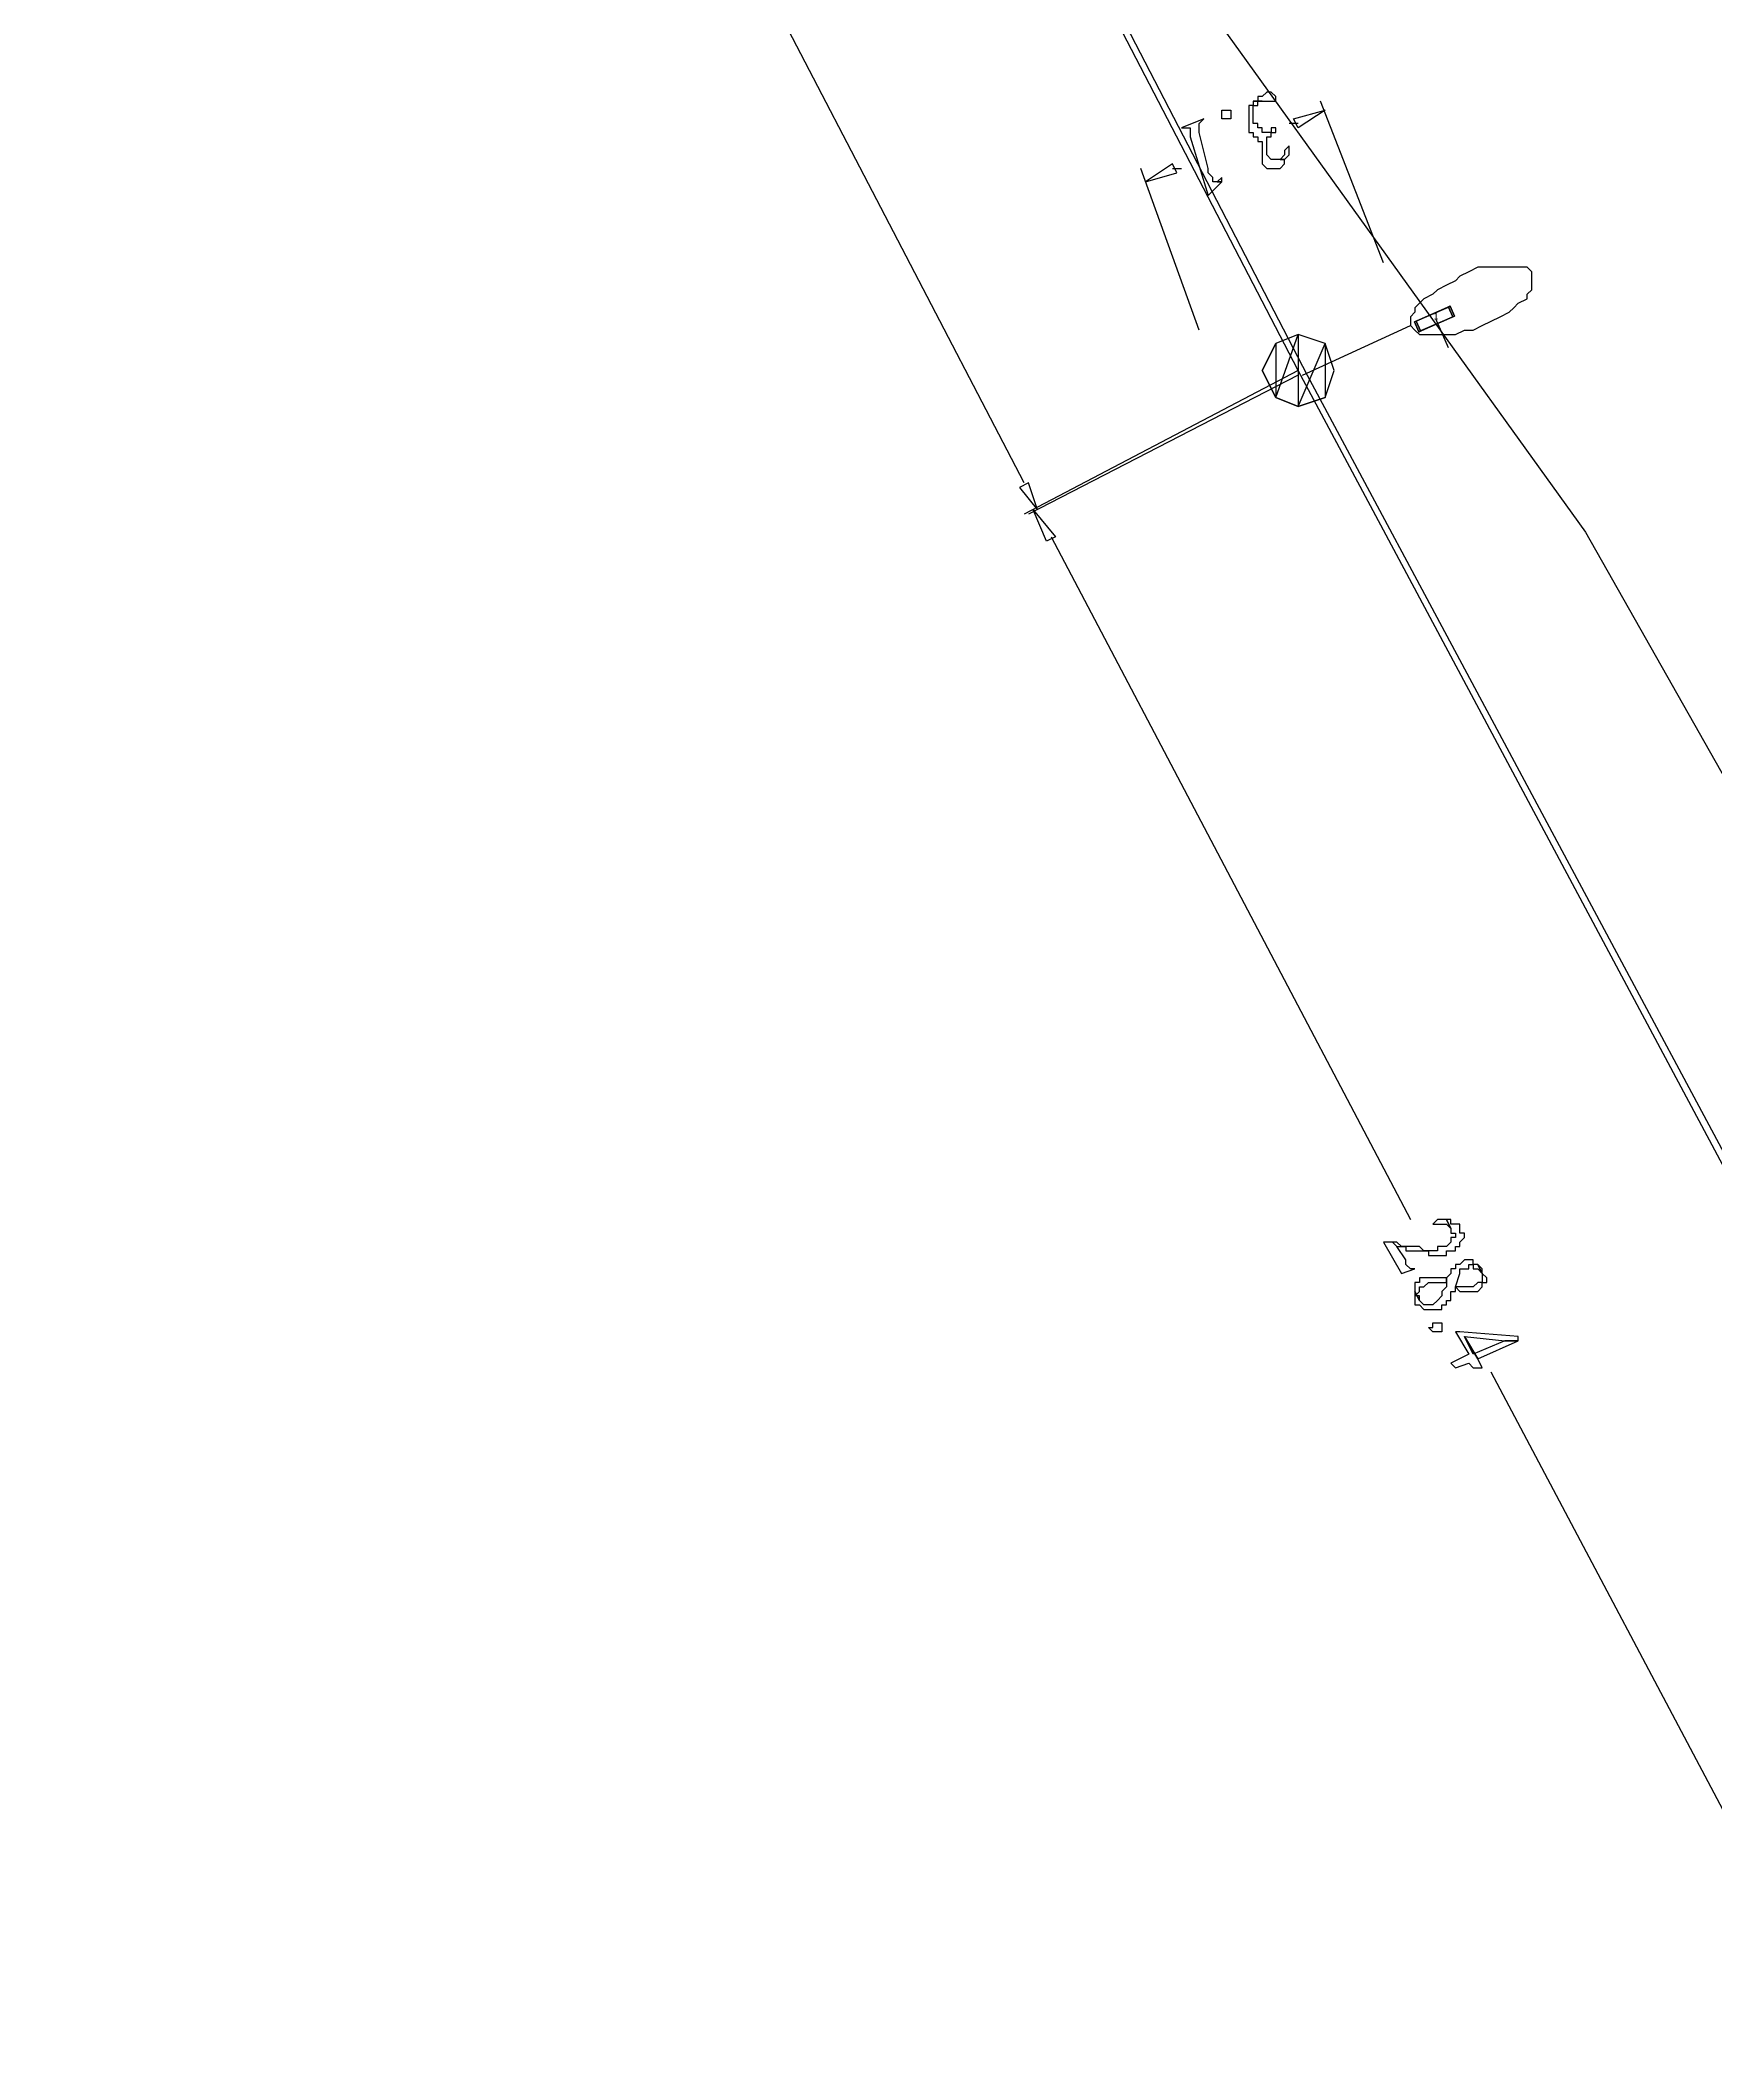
# Model space of a CAD drawing. Extents: x 212106 to 638151, y -1311344 to 1260505.
# Drawn here: x 367388 to 394026, y -1222913 to -1190807 of the extents above; entities that cross this region are included whole.
import ezdxf

# ---------------------------------------------------------------- set-up
doc = ezdxf.new("R2010")
doc.units = 0
doc.header["$MEASUREMENT"] = 0
for name, color, linetype in [('at_Entity', 7, 'Continuous'), ('DLXLUM01', 3, 'Continuous'), ('DLXLUMEX', 2, 'Continuous'), ('DLXSCENE', 7, 'Continuous')]:
    doc.layers.add(name, color=color, linetype=linetype)

# ---------------------------------------------------------------- blocks, each defined once
blk = doc.blocks.new('*U20')
for p, q in [((236, 196), (-304, -41)), ((-304, -41), (236, 196)), ((263, 208), (-277, -29)), ((-277, -29), (263, 208)), ((-236, -196), (304, 41)), ((304, 41), (-236, -196)), ((-208, -184), (331, 53)), ((331, 53), (-208, -184)), ((236, 196), (263, 208)), ((263, 208), (236, 196)), ((304, 41), (236, 196)), ((236, 196), (304, 41)), ((331, 53), (263, 208)), ((263, 208), (331, 53)), ((304, 41), (331, 53)), ((331, 53), (304, 41)), ((-277, -29), (-304, -41)), ((-304, -41), (-277, -29)), ((-304, -41), (-236, -196)), ((-236, -196), (-304, -41)), ((-277, -29), (-208, -184)), ((-208, -184), (-277, -29)), ((-236, -196), (-208, -184)), ((-208, -184), (-236, -196))]:
    blk.add_line(p, q)
at = {"color": 1}
blk.add_line((27, 12), (228, -446), dxfattribs=at)
at = {"layer": 'DLXLUMEX', "color": 7}
blk.add_text('1', height=100, dxfattribs=at).set_placement((0, 0))
blk = doc.blocks.new('*U97')
for p, q in [((9601, -1186082), (29601, -1224724)), ((29601, -1224724), (42957, -1249651))]:
    blk.add_line(p, q)

msp = doc.modelspace()

# ---------------------------------------------------------------- linework, layer by layer
at = {"layer": 'at_Entity', "color": 1}
for p, q in [((387387, -1196057), (367388, -1157487)), ((400744, -1221056), (387387, -1196057))]:
    msp.add_line(p, q, dxfattribs=at)
at = {"layer": 'at_Entity', "color": 0}
for p, q in [((383030, -1197843), (373816, -1180129)), ((383530, -1186914), (391958, -1198628)), ((386744, -1191771), (386673, -1191771)), ((386673, -1191771), (386673, -1191771)), ((386673, -1191771), (386673, -1191771)), ((386673, -1191771), (386816, -1191771)), ((386816, -1191771), (386673, -1191771)), ((386673, -1191771), (386673, -1191843)), ((386816, -1191700), (386744, -1191700)), ((386744, -1191700), (386744, -1191700)), ((386744, -1191700), (386744, -1191771)), ((386744, -1191843), (386744, -1191771)), ((386744, -1191771), (386744, -1191771)), ((386744, -1191771), (386816, -1191771)), ((386887, -1191628), (386816, -1191700)), ((386816, -1191700), (386816, -1191700)), ((386816, -1191700), (386816, -1191700)), ((386816, -1191771), (386816, -1191771)), ((386816, -1191771), (386816, -1191771)), ((386816, -1191771), (386816, -1191771)), ((386816, -1191771), (386887, -1191771)), ((386958, -1191628), (386887, -1191628)), ((386887, -1191628), (386887, -1191628)), ((386887, -1191771), (386887, -1191771)), ((386887, -1191771), (386887, -1191771)), ((386887, -1191771), (386958, -1191771)), ((387030, -1191700), (386958, -1191628)), ((386958, -1191628), (386958, -1191628)), ((386958, -1191628), (386958, -1191628)), ((386958, -1191771), (387030, -1191771)), ((386958, -1191771), (386958, -1191771)), ((386958, -1191771), (386958, -1191771)), ((386958, -1191771), (386958, -1191771)), ((387030, -1191771), (387030, -1191700)), ((387030, -1191771), (387030, -1191771)), ((388744, -1194343), (387744, -1191771)), ((385887, -1192057), (385530, -1192200)), ((385816, -1192128), (385887, -1192057)), ((385887, -1192057), (385887, -1192057)), ((386173, -1191986), (386173, -1191914)), ((386173, -1191914), (386173, -1191914)), ((386173, -1191914), (386244, -1191914)), ((386173, -1192057), (386173, -1191986)), ((386173, -1191986), (386173, -1191986)), ((386173, -1191986), (386173, -1191986)), ((386244, -1192057), (386173, -1192057)), ((386173, -1192057), (386173, -1192057)), ((386173, -1192057), (386173, -1192057)), ((386244, -1191914), (386244, -1191914)), ((386244, -1191914), (386244, -1191914)), ((386244, -1191914), (386244, -1191914)), ((386244, -1191914), (386244, -1191914)), ((386244, -1191914), (386316, -1191914)), ((386244, -1192057), (386244, -1192057)), ((386316, -1192057), (386244, -1192057)), ((386244, -1192057), (386244, -1192057)), ((386244, -1192057), (386244, -1192057)), ((386244, -1192057), (386244, -1192057)), ((386316, -1191914), (386316, -1191986)), ((386316, -1191986), (386316, -1191986)), ((386316, -1191986), (386316, -1191986)), ((386316, -1191986), (386316, -1192057)), ((386316, -1192057), (386316, -1192057)), ((386316, -1192057), (386316, -1192057)), ((386673, -1191843), (386601, -1191843)), ((386601, -1191843), (386601, -1191914)), ((386601, -1191914), (386601, -1191914)), ((386601, -1191914), (386601, -1191914)), ((386601, -1191914), (386601, -1191914)), ((386601, -1191914), (386601, -1191986)), ((386601, -1191986), (386601, -1191986)), ((386601, -1191986), (386601, -1192057)), ((386601, -1192057), (386601, -1192057)), ((386601, -1192057), (386601, -1192128)), ((386673, -1191914), (386673, -1191843)), ((386673, -1191843), (386744, -1191843)), ((386673, -1191986), (386673, -1191914)), ((386673, -1191914), (386673, -1191914)), ((386673, -1191914), (386673, -1191914)), ((386673, -1191914), (386673, -1191914)), ((386673, -1192057), (386673, -1191986)), ((386673, -1191986), (386673, -1191986)), ((386673, -1192128), (386673, -1192057)), ((386673, -1192057), (386673, -1192057)), ((386673, -1192057), (386673, -1192057)), ((387316, -1192057), (387816, -1191914)), ((387387, -1192200), (387316, -1192057)), ((387816, -1191914), (387387, -1192200)), ((385530, -1192200), (385530, -1192200)), ((385530, -1192200), (385530, -1192200)), ((385530, -1192200), (385601, -1192200)), ((385601, -1192200), (385601, -1192200)), ((385601, -1192200), (385601, -1192200)), ((385601, -1192200), (385673, -1192200)), ((385673, -1192200), (385673, -1192200)), ((385673, -1192200), (385673, -1192200)), ((385673, -1192200), (385673, -1192271)), ((385673, -1192271), (385673, -1192271)), ((385673, -1192271), (385673, -1192343)), ((385673, -1192343), (385958, -1193271)), ((385816, -1192200), (385816, -1192128)), ((385816, -1192128), (385816, -1192128)), ((385816, -1192128), (385816, -1192128)), ((385816, -1192128), (385816, -1192128)), ((385816, -1192128), (385816, -1192128)), ((385816, -1192271), (385816, -1192200)), ((385816, -1192200), (385816, -1192200)), ((385816, -1192200), (385816, -1192200)), ((385958, -1192843), (385816, -1192271)), ((385816, -1192271), (385816, -1192271)), ((386601, -1192128), (386601, -1192128)), ((386601, -1192128), (386601, -1192200)), ((386601, -1192200), (386601, -1192200)), ((386601, -1192200), (386601, -1192200)), ((386601, -1192200), (386601, -1192271)), ((386601, -1192271), (386673, -1192271)), ((386744, -1192128), (386673, -1192128)), ((386673, -1192271), (386673, -1192343)), ((386673, -1192343), (386673, -1192343)), ((386673, -1192343), (386744, -1192343)), ((386744, -1192200), (386744, -1192128)), ((386744, -1192128), (386744, -1192128)), ((386816, -1192200), (386744, -1192200)), ((386744, -1192200), (386744, -1192200)), ((386744, -1192343), (386744, -1192343)), ((386744, -1192343), (386744, -1192414)), ((386744, -1192414), (386816, -1192414)), ((386816, -1192271), (386816, -1192200)), ((386816, -1192200), (386816, -1192200)), ((386887, -1192271), (386816, -1192271)), ((386816, -1192414), (386816, -1192414)), ((386816, -1192414), (386816, -1192414)), ((386816, -1192414), (386816, -1192414)), ((386816, -1192414), (386816, -1192414)), ((386816, -1192414), (386816, -1192486)), ((386958, -1192271), (386887, -1192271)), ((386887, -1192271), (386887, -1192271)), ((386887, -1192271), (386887, -1192271)), ((386887, -1192414), (386887, -1192343)), ((386887, -1192343), (386958, -1192343)), ((386887, -1192486), (386887, -1192414)), ((386887, -1192414), (386887, -1192414)), ((387030, -1192200), (386958, -1192200)), ((386958, -1192200), (386958, -1192271)), ((386958, -1192343), (386958, -1192271)), ((386958, -1192271), (386958, -1192271)), ((386958, -1192271), (386958, -1192271)), ((386958, -1192271), (387030, -1192271)), ((386958, -1192271), (386958, -1192271)), ((386958, -1192343), (386958, -1192343)), ((387030, -1192271), (387030, -1192200)), ((387387, -1192128), (387244, -1192128)), ((386816, -1192486), (386816, -1192486)), ((386816, -1192486), (386816, -1192557)), ((386816, -1192557), (386816, -1192557)), ((386816, -1192557), (386816, -1192628)), ((386816, -1192628), (386816, -1192628)), ((386816, -1192628), (386816, -1192700)), ((386816, -1192700), (386816, -1192700)), ((386816, -1192700), (386816, -1192700)), ((386816, -1192700), (386816, -1192771)), ((386887, -1192557), (386887, -1192486)), ((386887, -1192486), (386887, -1192486)), ((386887, -1192486), (386887, -1192486)), ((386887, -1192486), (386887, -1192486)), ((386887, -1192628), (386887, -1192557)), ((386887, -1192557), (386887, -1192557)), ((386958, -1192700), (386887, -1192628)), ((386887, -1192628), (386887, -1192628)), ((387030, -1192700), (386958, -1192700)), ((386958, -1192700), (386958, -1192700)), ((386958, -1192700), (386958, -1192700)), ((386958, -1192700), (386958, -1192700)), ((387101, -1192700), (387030, -1192700)), ((387030, -1192700), (387030, -1192700)), ((387173, -1192628), (387101, -1192700)), ((387101, -1192700), (387101, -1192700)), ((387101, -1192700), (387101, -1192700)), ((387101, -1192700), (387173, -1192700)), ((387173, -1192700), (387101, -1192700)), ((387101, -1192700), (387101, -1192700)), ((387244, -1192486), (387173, -1192557)), ((387173, -1192557), (387173, -1192557)), ((387173, -1192557), (387173, -1192628)), ((387173, -1192700), (387244, -1192628)), ((387173, -1192628), (387173, -1192628)), ((387173, -1192628), (387173, -1192628)), ((387173, -1192771), (387173, -1192700)), ((387173, -1192700), (387173, -1192700)), ((387173, -1192700), (387173, -1192700)), ((387244, -1192628), (387244, -1192486)), ((387244, -1192628), (387244, -1192628)), ((385816, -1195414), (384887, -1192843)), ((385387, -1192771), (384958, -1193057)), ((384958, -1193057), (385458, -1192914)), ((385458, -1192914), (385387, -1192771)), ((385387, -1192843), (385530, -1192843)), ((385958, -1192914), (385958, -1192843)), ((386030, -1192986), (385958, -1192914)), ((385958, -1193271), (386173, -1193057)), ((386030, -1193057), (386030, -1192986)), ((386030, -1192986), (386030, -1192986)), ((386030, -1192986), (386030, -1192986)), ((386101, -1193057), (386030, -1193057)), ((386030, -1193057), (386030, -1193057)), ((386030, -1193057), (386030, -1193057)), ((386173, -1192986), (386101, -1193057)), ((386101, -1193057), (386101, -1193057)), ((386101, -1193057), (386101, -1193057)), ((386101, -1193057), (386173, -1193057)), ((386173, -1193057), (386101, -1193057)), ((386101, -1193057), (386101, -1193057)), ((386173, -1193057), (386173, -1192986)), ((386816, -1192771), (386816, -1192771)), ((386816, -1192771), (386816, -1192771)), ((386816, -1192771), (386887, -1192843)), ((386887, -1192843), (386887, -1192843)), ((386887, -1192843), (386887, -1192843)), ((386887, -1192843), (386958, -1192843)), ((386958, -1192843), (386958, -1192843)), ((386958, -1192843), (386958, -1192843)), ((386958, -1192843), (387030, -1192843)), ((387030, -1192843), (387101, -1192843)), ((387030, -1192843), (387030, -1192843)), ((387030, -1192843), (387030, -1192843)), ((387101, -1192843), (387173, -1192771)), ((387101, -1192843), (387101, -1192843)), ((387173, -1192771), (387173, -1192771)), ((387173, -1192771), (387173, -1192771)), ((389887, -1194628), (389744, -1194700)), ((389958, -1194557), (389887, -1194628)), ((390101, -1194485), (389958, -1194557)), ((390244, -1194414), (390101, -1194485)), ((391030, -1194414), (390244, -1194414)), ((391101, -1194485), (391030, -1194414)), ((391101, -1194557), (391101, -1194485)), ((391101, -1194628), (391101, -1194557)), ((391101, -1194557), (391101, -1194557)), ((391101, -1194700), (391101, -1194628)), ((389315, -1194985), (389244, -1195057)), ((389387, -1194914), (389315, -1194985)), ((389530, -1194843), (389387, -1194914)), ((389601, -1194771), (389530, -1194843)), ((389744, -1194700), (389601, -1194771)), ((390815, -1195057), (390887, -1194985)), ((390887, -1194985), (391030, -1194914)), ((391030, -1194843), (391101, -1194771)), ((391030, -1194914), (391030, -1194843)), ((391101, -1194771), (391101, -1194700)), ((389244, -1195128), (389173, -1195200)), ((389173, -1195200), (389173, -1195271)), ((389173, -1195271), (389173, -1195343)), ((389244, -1195057), (389244, -1195128)), ((390315, -1195343), (390458, -1195271)), ((390458, -1195271), (390601, -1195200)), ((390601, -1195200), (390744, -1195128)), ((390744, -1195128), (390815, -1195057)), ((387030, -1195628), (386816, -1196057)), ((386816, -1196057), (387030, -1195628)), ((387030, -1195628), (386816, -1196057)), ((387030, -1195628), (386816, -1196057)), ((386816, -1196057), (387030, -1195628)), ((387030, -1195628), (386816, -1196057)), ((387387, -1195485), (387030, -1195628)), ((387387, -1195485), (387030, -1195628)), ((387030, -1196485), (387387, -1195485)), ((387030, -1196485), (387387, -1195485)), ((387387, -1195485), (387030, -1195628)), ((387387, -1195485), (387030, -1195628)), ((387387, -1195485), (387030, -1195628)), ((387030, -1196485), (387387, -1195485)), ((387030, -1196485), (387387, -1195485)), ((387387, -1195485), (387030, -1195628)), ((387030, -1195628), (387030, -1196485)), ((387030, -1195628), (387030, -1196485)), ((387030, -1195628), (387030, -1196485)), ((387030, -1195628), (387030, -1196485)), ((387816, -1195628), (387387, -1195485)), ((387816, -1195628), (387387, -1195485)), ((387387, -1195485), (387387, -1196628)), ((387387, -1195485), (387387, -1196628)), ((387816, -1195628), (387387, -1195485)), ((387816, -1195628), (387387, -1195485)), ((387816, -1195628), (387387, -1195485)), ((387387, -1195485), (387387, -1196628)), ((387387, -1195485), (387387, -1196628)), ((387816, -1195628), (387387, -1195485)), ((387387, -1196628), (387816, -1195628)), ((387387, -1196628), (387816, -1195628)), ((387387, -1196628), (387816, -1195628)), ((387387, -1196628), (387816, -1195628)), ((387458, -1196128), (389173, -1195343)), ((387958, -1196057), (387816, -1195628)), ((387958, -1196057), (387816, -1195628)), ((387816, -1195628), (387816, -1196485)), ((387816, -1195628), (387816, -1196485)), ((387958, -1196057), (387816, -1195628)), ((387958, -1196057), (387816, -1195628)), ((387958, -1196057), (387816, -1195628)), ((387816, -1195628), (387816, -1196485)), ((387816, -1195628), (387816, -1196485)), ((387958, -1196057), (387816, -1195628)), ((389173, -1195343), (389244, -1195414)), ((389244, -1195414), (389315, -1195485)), ((389315, -1195485), (389387, -1195485)), ((389387, -1195485), (389458, -1195485)), ((389458, -1195485), (389530, -1195485)), ((389530, -1195485), (389673, -1195485)), ((389673, -1195485), (389815, -1195485)), ((389815, -1195485), (389887, -1195485)), ((389887, -1195485), (390030, -1195414)), ((390030, -1195414), (390173, -1195414)), ((390173, -1195414), (390315, -1195343)), ((387387, -1196057), (383030, -1198342)), ((387387, -1196128), (383101, -1198342)), ((386816, -1196057), (387030, -1196485)), ((387030, -1196485), (386816, -1196057)), ((386816, -1196057), (387030, -1196485)), ((386816, -1196057), (387030, -1196485)), ((387030, -1196485), (386816, -1196057)), ((386816, -1196057), (387030, -1196485)), ((387816, -1196485), (387958, -1196057)), ((387816, -1196485), (387958, -1196057)), ((387816, -1196485), (387958, -1196057)), ((387816, -1196485), (387958, -1196057)), ((387816, -1196485), (387958, -1196057)), ((387816, -1196485), (387958, -1196057)), ((387030, -1196485), (387387, -1196628)), ((387387, -1196628), (387030, -1196485)), ((387030, -1196485), (387387, -1196628)), ((387030, -1196485), (387387, -1196628)), ((387387, -1196628), (387030, -1196485)), ((387030, -1196485), (387387, -1196628)), ((387387, -1196628), (387816, -1196485)), ((387816, -1196485), (387387, -1196628)), ((387387, -1196628), (387816, -1196485)), ((387387, -1196628), (387816, -1196485)), ((387816, -1196485), (387387, -1196628)), ((387387, -1196628), (387816, -1196485)), ((387387, -1196628), (387387, -1196628)), ((387387, -1196628), (387387, -1196628)), ((387387, -1196628), (387387, -1196628)), ((383101, -1197843), (382959, -1197914)), ((383244, -1198271), (383101, -1197843)), ((382959, -1197914), (383244, -1198271)), ((383387, -1198771), (383173, -1198271)), ((383173, -1198271), (383530, -1198700)), ((383530, -1198700), (383387, -1198771)), ((383459, -1198700), (389173, -1209556)), ((391958, -1198628), (399958, -1212771)), ((389601, -1209556), (389530, -1209628)), ((389530, -1209628), (389530, -1209628)), ((389530, -1209628), (389601, -1209628)), ((389673, -1209556), (389601, -1209556)), ((389601, -1209556), (389601, -1209556)), ((389601, -1209628), (389601, -1209628)), ((389601, -1209628), (389673, -1209628)), ((389744, -1209556), (389673, -1209556)), ((389673, -1209556), (389673, -1209556)), ((389673, -1209628), (389673, -1209628)), ((389673, -1209628), (389673, -1209628)), ((389673, -1209628), (389744, -1209628)), ((389815, -1209699), (389744, -1209556)), ((389815, -1209556), (389744, -1209556)), ((389744, -1209556), (389815, -1209699)), ((389744, -1209628), (389744, -1209628)), ((389744, -1209628), (389815, -1209699)), ((389815, -1209628), (389815, -1209556)), ((389815, -1209556), (389815, -1209556)), ((389887, -1209628), (389815, -1209628)), ((389815, -1209699), (389815, -1209699)), ((389815, -1209699), (389815, -1209699)), ((389815, -1209699), (389815, -1209699)), ((389815, -1209699), (389815, -1209771)), ((389958, -1209628), (389887, -1209628)), ((389887, -1209628), (389887, -1209628)), ((389887, -1209628), (389887, -1209628)), ((389958, -1209699), (389958, -1209628)), ((389958, -1209699), (389958, -1209699)), ((389958, -1209771), (389958, -1209699)), ((388815, -1209914), (388744, -1209914)), ((388744, -1209914), (389030, -1210414)), ((388887, -1209914), (388815, -1209914)), ((388815, -1209914), (388815, -1209914)), ((388958, -1209985), (388887, -1209914)), ((388887, -1209914), (388887, -1209914)), ((388958, -1209914), (388887, -1209914)), ((388887, -1209914), (388958, -1209985)), ((389030, -1209985), (388958, -1209914)), ((388958, -1209914), (388958, -1209914)), ((389101, -1210199), (388958, -1209985)), ((388958, -1209985), (388958, -1209985)), ((388958, -1209985), (388958, -1209985)), ((388958, -1209985), (389030, -1209985)), ((389101, -1209985), (389030, -1209985)), ((389030, -1209985), (389030, -1209985)), ((389030, -1209985), (389030, -1209985)), ((389030, -1209985), (389030, -1209985)), ((389030, -1209985), (389101, -1209985)), ((389173, -1209985), (389101, -1209985)), ((389101, -1209985), (389101, -1209985)), ((389101, -1209985), (389101, -1210056)), ((389101, -1210056), (389173, -1210056)), ((389244, -1209985), (389173, -1209985)), ((389173, -1209985), (389173, -1209985)), ((389173, -1210056), (389244, -1210056)), ((389315, -1209985), (389244, -1209985)), ((389244, -1209985), (389244, -1209985)), ((389244, -1209985), (389244, -1209985)), ((389244, -1210056), (389244, -1210056)), ((389244, -1210056), (389315, -1210056)), ((389387, -1210056), (389315, -1209985)), ((389315, -1209985), (389315, -1209985)), ((389315, -1210056), (389315, -1210056)), ((389315, -1210056), (389387, -1210056)), ((389458, -1210056), (389387, -1210056)), ((389387, -1210056), (389387, -1210056)), ((389387, -1210056), (389387, -1210056)), ((389387, -1210056), (389387, -1210056)), ((389387, -1210056), (389458, -1210056)), ((389530, -1210056), (389458, -1210056)), ((389458, -1210056), (389458, -1210056)), ((389458, -1210056), (389458, -1210128)), ((389601, -1210056), (389530, -1210056)), ((389530, -1210056), (389530, -1210056)), ((389673, -1209985), (389601, -1209985)), ((389601, -1209985), (389601, -1210056)), ((389744, -1209985), (389673, -1209985)), ((389673, -1209985), (389673, -1209985)), ((389673, -1209985), (389673, -1209985)), ((389673, -1209985), (389673, -1209985)), ((389815, -1209914), (389744, -1209985)), ((389744, -1209985), (389744, -1209985)), ((389744, -1210128), (389744, -1210056)), ((389744, -1210056), (389815, -1210056)), ((389815, -1209771), (389815, -1209771)), ((389815, -1209771), (389887, -1209771)), ((389887, -1209842), (389815, -1209842)), ((389815, -1209842), (389815, -1209842)), ((389815, -1209842), (389815, -1209914)), ((389815, -1209914), (389815, -1209914)), ((389815, -1209914), (389815, -1209914)), ((389815, -1210056), (389815, -1210056)), ((389815, -1210056), (389815, -1210056)), ((389815, -1210056), (389887, -1210056)), ((389887, -1209771), (389887, -1209842)), ((389887, -1210056), (389887, -1209985)), ((389887, -1209985), (389958, -1209985)), ((389887, -1210056), (389887, -1210056)), ((390030, -1209771), (389958, -1209771)), ((389958, -1209914), (390030, -1209842)), ((389958, -1209985), (389958, -1209914)), ((389958, -1209914), (389958, -1209914)), ((389958, -1209914), (389958, -1209914)), ((389958, -1209985), (389958, -1209985)), ((390030, -1209842), (390030, -1209771)), ((390030, -1209771), (390030, -1209771)), ((390030, -1209842), (390030, -1209842)), ((390030, -1209842), (390030, -1209842)), ((389030, -1210414), (389244, -1210342)), ((389101, -1210271), (389101, -1210199)), ((389101, -1210199), (389101, -1210199)), ((389173, -1210342), (389101, -1210271)), ((389101, -1210271), (389101, -1210271)), ((389101, -1210271), (389101, -1210271)), ((389244, -1210342), (389173, -1210342)), ((389173, -1210342), (389173, -1210342)), ((389173, -1210342), (389173, -1210342)), ((389244, -1210342), (389244, -1210342)), ((389244, -1210342), (389244, -1210342)), ((389458, -1210128), (389530, -1210128)), ((389530, -1210128), (389530, -1210128)), ((389530, -1210128), (389530, -1210128)), ((389530, -1210128), (389601, -1210128)), ((389601, -1210128), (389601, -1210128)), ((389601, -1210128), (389673, -1210128)), ((389673, -1210128), (389673, -1210128)), ((389673, -1210128), (389673, -1210128)), ((389673, -1210128), (389744, -1210128)), ((389887, -1210342), (389815, -1210342)), ((389815, -1210342), (389815, -1210342)), ((389815, -1210342), (389815, -1210342)), ((389815, -1210342), (389815, -1210342)), ((389815, -1210342), (389815, -1210414)), ((389958, -1210271), (389887, -1210271)), ((389887, -1210271), (389887, -1210271)), ((389887, -1210271), (389887, -1210342)), ((390030, -1210199), (389958, -1210271)), ((389958, -1210271), (389958, -1210271)), ((389958, -1210271), (389958, -1210271)), ((389958, -1210414), (389958, -1210342)), ((389958, -1210342), (390030, -1210342)), ((390101, -1210199), (390030, -1210199)), ((390030, -1210199), (390030, -1210199)), ((390030, -1210342), (390030, -1210342)), ((390030, -1210342), (390030, -1210342)), ((390030, -1210342), (390101, -1210342)), ((390173, -1210199), (390101, -1210199)), ((390101, -1210199), (390101, -1210199)), ((390101, -1210342), (390101, -1210271)), ((390101, -1210271), (390173, -1210271)), ((390173, -1210271), (390173, -1210199)), ((390244, -1210271), (390173, -1210271)), ((390173, -1210271), (390173, -1210271)), ((390173, -1210271), (390173, -1210342)), ((390173, -1210342), (390173, -1210342)), ((390173, -1210342), (390244, -1210342)), ((390315, -1210414), (390244, -1210271)), ((390315, -1210342), (390244, -1210271)), ((390244, -1210271), (390244, -1210271)), ((390244, -1210271), (390244, -1210271)), ((390244, -1210271), (390315, -1210414)), ((390244, -1210342), (390244, -1210342)), ((390244, -1210342), (390244, -1210342)), ((390244, -1210342), (390315, -1210414)), ((390315, -1210342), (390315, -1210342)), ((390315, -1210342), (390315, -1210342)), ((390315, -1210414), (390315, -1210342)), ((389315, -1210556), (389244, -1210556)), ((389244, -1210556), (389244, -1210556)), ((389244, -1210556), (389244, -1210628)), ((389244, -1210628), (389244, -1210628)), ((389244, -1210628), (389244, -1210628)), ((389244, -1210628), (389244, -1210699)), ((389244, -1210699), (389244, -1210699)), ((389244, -1210699), (389315, -1210842)), ((389244, -1210771), (389315, -1210699)), ((389315, -1210842), (389244, -1210699)), ((389244, -1210699), (389244, -1210699)), ((389244, -1210699), (389244, -1210771)), ((389387, -1210485), (389315, -1210485)), ((389315, -1210485), (389315, -1210485)), ((389315, -1210485), (389315, -1210556)), ((389315, -1210699), (389315, -1210628)), ((389315, -1210628), (389315, -1210628)), ((389315, -1210628), (389387, -1210628)), ((389315, -1210699), (389315, -1210699)), ((389315, -1210699), (389315, -1210699)), ((389458, -1210485), (389387, -1210485)), ((389387, -1210485), (389387, -1210485)), ((389387, -1210628), (389458, -1210556)), ((389387, -1210628), (389387, -1210628)), ((389530, -1210485), (389458, -1210485)), ((389458, -1210485), (389458, -1210485)), ((389458, -1210556), (389458, -1210556)), ((389458, -1210556), (389458, -1210556)), ((389458, -1210556), (389530, -1210556)), ((389601, -1210485), (389530, -1210485)), ((389530, -1210485), (389530, -1210485)), ((389530, -1210485), (389530, -1210485)), ((389530, -1210556), (389530, -1210556)), ((389530, -1210556), (389601, -1210556)), ((389673, -1210485), (389601, -1210485)), ((389601, -1210485), (389601, -1210485)), ((389601, -1210556), (389601, -1210556)), ((389601, -1210556), (389601, -1210556)), ((389601, -1210556), (389673, -1210556)), ((389744, -1210485), (389673, -1210485)), ((389673, -1210485), (389673, -1210485)), ((389673, -1210556), (389673, -1210556)), ((389673, -1210556), (389744, -1210556)), ((389744, -1210628), (389673, -1210699)), ((389673, -1210699), (389673, -1210699)), ((389673, -1210699), (389673, -1210699)), ((389673, -1210699), (389673, -1210771)), ((389815, -1210414), (389744, -1210485)), ((389744, -1210556), (389744, -1210485)), ((389744, -1210485), (389744, -1210485)), ((389744, -1210485), (389744, -1210556)), ((389744, -1210556), (389744, -1210485)), ((389744, -1210485), (389744, -1210556)), ((389744, -1210556), (389744, -1210628)), ((389744, -1210628), (389744, -1210628)), ((389815, -1210414), (389815, -1210414)), ((389815, -1210771), (389815, -1210699)), ((389815, -1210699), (389887, -1210699)), ((389887, -1210628), (389958, -1210414)), ((389887, -1210699), (389887, -1210628)), ((389887, -1210628), (389887, -1210628)), ((389887, -1210628), (389887, -1210628)), ((389887, -1210628), (389887, -1210628)), ((389958, -1210628), (389887, -1210628)), ((389887, -1210628), (389887, -1210628)), ((389887, -1210628), (389958, -1210699)), ((389958, -1210414), (389958, -1210414)), ((389958, -1210414), (389958, -1210414)), ((389958, -1210414), (389958, -1210414)), ((390030, -1210628), (389958, -1210628)), ((389958, -1210628), (389958, -1210628)), ((389958, -1210699), (389958, -1210699)), ((389958, -1210699), (390030, -1210699)), ((390101, -1210628), (390030, -1210628)), ((390030, -1210628), (390030, -1210628)), ((390030, -1210628), (390030, -1210628)), ((390030, -1210628), (390030, -1210628)), ((390030, -1210699), (390030, -1210699)), ((390030, -1210699), (390030, -1210699)), ((390030, -1210699), (390101, -1210699)), ((390173, -1210628), (390101, -1210628)), ((390101, -1210628), (390101, -1210628)), ((390101, -1210699), (390101, -1210699)), ((390101, -1210699), (390101, -1210699)), ((390101, -1210699), (390173, -1210699)), ((390244, -1210556), (390173, -1210628)), ((390173, -1210628), (390173, -1210628)), ((390173, -1210699), (390173, -1210699)), ((390173, -1210699), (390244, -1210699)), ((390315, -1210556), (390244, -1210556)), ((390244, -1210556), (390244, -1210556)), ((390244, -1210556), (390244, -1210556)), ((390244, -1210699), (390315, -1210628)), ((390244, -1210699), (390244, -1210699)), ((390244, -1210699), (390244, -1210699)), ((390315, -1210414), (390315, -1210414)), ((390315, -1210414), (390315, -1210414)), ((390315, -1210414), (390315, -1210485)), ((390387, -1210485), (390315, -1210414)), ((390315, -1210414), (390315, -1210414)), ((390315, -1210485), (390315, -1210485)), ((390315, -1210485), (390315, -1210485)), ((390315, -1210485), (390315, -1210556)), ((390315, -1210628), (390315, -1210556)), ((390315, -1210556), (390315, -1210556)), ((390315, -1210556), (390387, -1210556)), ((390315, -1210628), (390315, -1210628)), ((390315, -1210628), (390315, -1210628)), ((390387, -1210556), (390387, -1210485)), ((390387, -1210485), (390387, -1210485)), ((390387, -1210485), (390387, -1210485)), ((389315, -1210771), (389244, -1210771)), ((389244, -1210771), (389244, -1210771)), ((389244, -1210771), (389244, -1210771)), ((389244, -1210771), (389244, -1210771)), ((389244, -1210771), (389244, -1210842)), ((389244, -1210842), (389244, -1210842)), ((389244, -1210842), (389244, -1210914)), ((389244, -1210914), (389315, -1210914)), ((389315, -1210842), (389315, -1210771)), ((389315, -1210842), (389315, -1210842)), ((389387, -1210914), (389315, -1210842)), ((389315, -1210842), (389315, -1210842)), ((389315, -1210842), (389315, -1210842)), ((389315, -1210914), (389315, -1210914)), ((389315, -1210914), (389315, -1210914)), ((389315, -1210914), (389387, -1210985)), ((389458, -1210914), (389387, -1210914)), ((389387, -1210914), (389387, -1210914)), ((389387, -1210914), (389387, -1210914)), ((389387, -1210985), (389387, -1210985)), ((389387, -1210985), (389387, -1210985)), ((389387, -1210985), (389458, -1210985)), ((389530, -1210914), (389458, -1210914)), ((389458, -1210914), (389458, -1210914)), ((389458, -1210914), (389458, -1210914)), ((389458, -1210985), (389458, -1210985)), ((389458, -1210985), (389530, -1210985)), ((389601, -1210842), (389530, -1210914)), ((389530, -1210914), (389530, -1210914)), ((389530, -1210914), (389530, -1210914)), ((389530, -1210985), (389530, -1210985)), ((389530, -1210985), (389601, -1210985)), ((389673, -1210771), (389601, -1210842)), ((389601, -1210842), (389601, -1210842)), ((389601, -1210842), (389601, -1210842)), ((389601, -1210842), (389601, -1210842)), ((389601, -1210985), (389601, -1210985)), ((389601, -1210985), (389673, -1210985)), ((389673, -1210771), (389673, -1210771)), ((389673, -1210771), (389673, -1210771)), ((389673, -1210985), (389673, -1210914)), ((389673, -1210914), (389744, -1210914)), ((389673, -1210985), (389673, -1210985)), ((389744, -1210914), (389744, -1210842)), ((389744, -1210842), (389815, -1210842)), ((389744, -1210914), (389744, -1210914)), ((389815, -1210842), (389815, -1210771)), ((389815, -1210771), (389815, -1210771)), ((389815, -1210771), (389815, -1210771)), ((389815, -1210842), (389815, -1210842)), ((389815, -1210842), (389815, -1210842)), ((389530, -1211342), (389458, -1211271)), ((389458, -1211271), (389458, -1211271)), ((389458, -1211271), (389530, -1211271)), ((389530, -1211271), (389530, -1211199)), ((389530, -1211199), (389530, -1211199)), ((389530, -1211199), (389530, -1211199)), ((389530, -1211199), (389601, -1211199)), ((389601, -1211342), (389530, -1211342)), ((389530, -1211342), (389530, -1211342)), ((389530, -1211342), (389530, -1211342)), ((389530, -1211342), (389530, -1211342)), ((389530, -1211342), (389530, -1211342)), ((389601, -1211199), (389601, -1211199)), ((389601, -1211199), (389601, -1211199)), ((389601, -1211199), (389673, -1211199)), ((389673, -1211342), (389601, -1211342)), ((389601, -1211342), (389601, -1211342)), ((389601, -1211342), (389601, -1211342)), ((389673, -1211199), (389673, -1211271)), ((389673, -1211271), (389673, -1211271)), ((389673, -1211271), (389673, -1211271)), ((389673, -1211271), (389673, -1211342)), ((389673, -1211271), (389673, -1211271)), ((389673, -1211271), (389673, -1211271)), ((389673, -1211271), (389673, -1211271)), ((389958, -1211342), (389887, -1211342)), ((389887, -1211342), (390101, -1211699)), ((390887, -1211414), (389958, -1211342)), ((390244, -1211771), (390030, -1211414)), ((390030, -1211414), (390673, -1211485)), ((390173, -1211699), (390030, -1211414)), ((390030, -1211414), (390244, -1211771)), ((390673, -1211485), (390173, -1211699)), ((390244, -1211771), (390887, -1211485)), ((390673, -1211485), (390887, -1211485)), ((390887, -1211485), (390673, -1211485)), ((390887, -1211485), (390887, -1211414)), ((390101, -1211699), (389815, -1211842)), ((389815, -1211842), (389887, -1211914)), ((389887, -1211914), (390101, -1211842)), ((390101, -1211842), (390173, -1211914)), ((390173, -1211914), (390315, -1211914)), ((390315, -1211914), (390244, -1211771)), ((396244, -1222913), (390458, -1211985))]:
    msp.add_line(p, q, dxfattribs=at)

# ---------------------------------------------------------------- block references
at = {"layer": 'DLXLUM01'}
msp.add_blockref('*U20', (389543, -1195243), dxfattribs=at)
at = {"layer": 'DLXSCENE'}
msp.add_blockref('*U97', (357928, 28595), dxfattribs=at)

doc.saveas('drawing.dxf')
